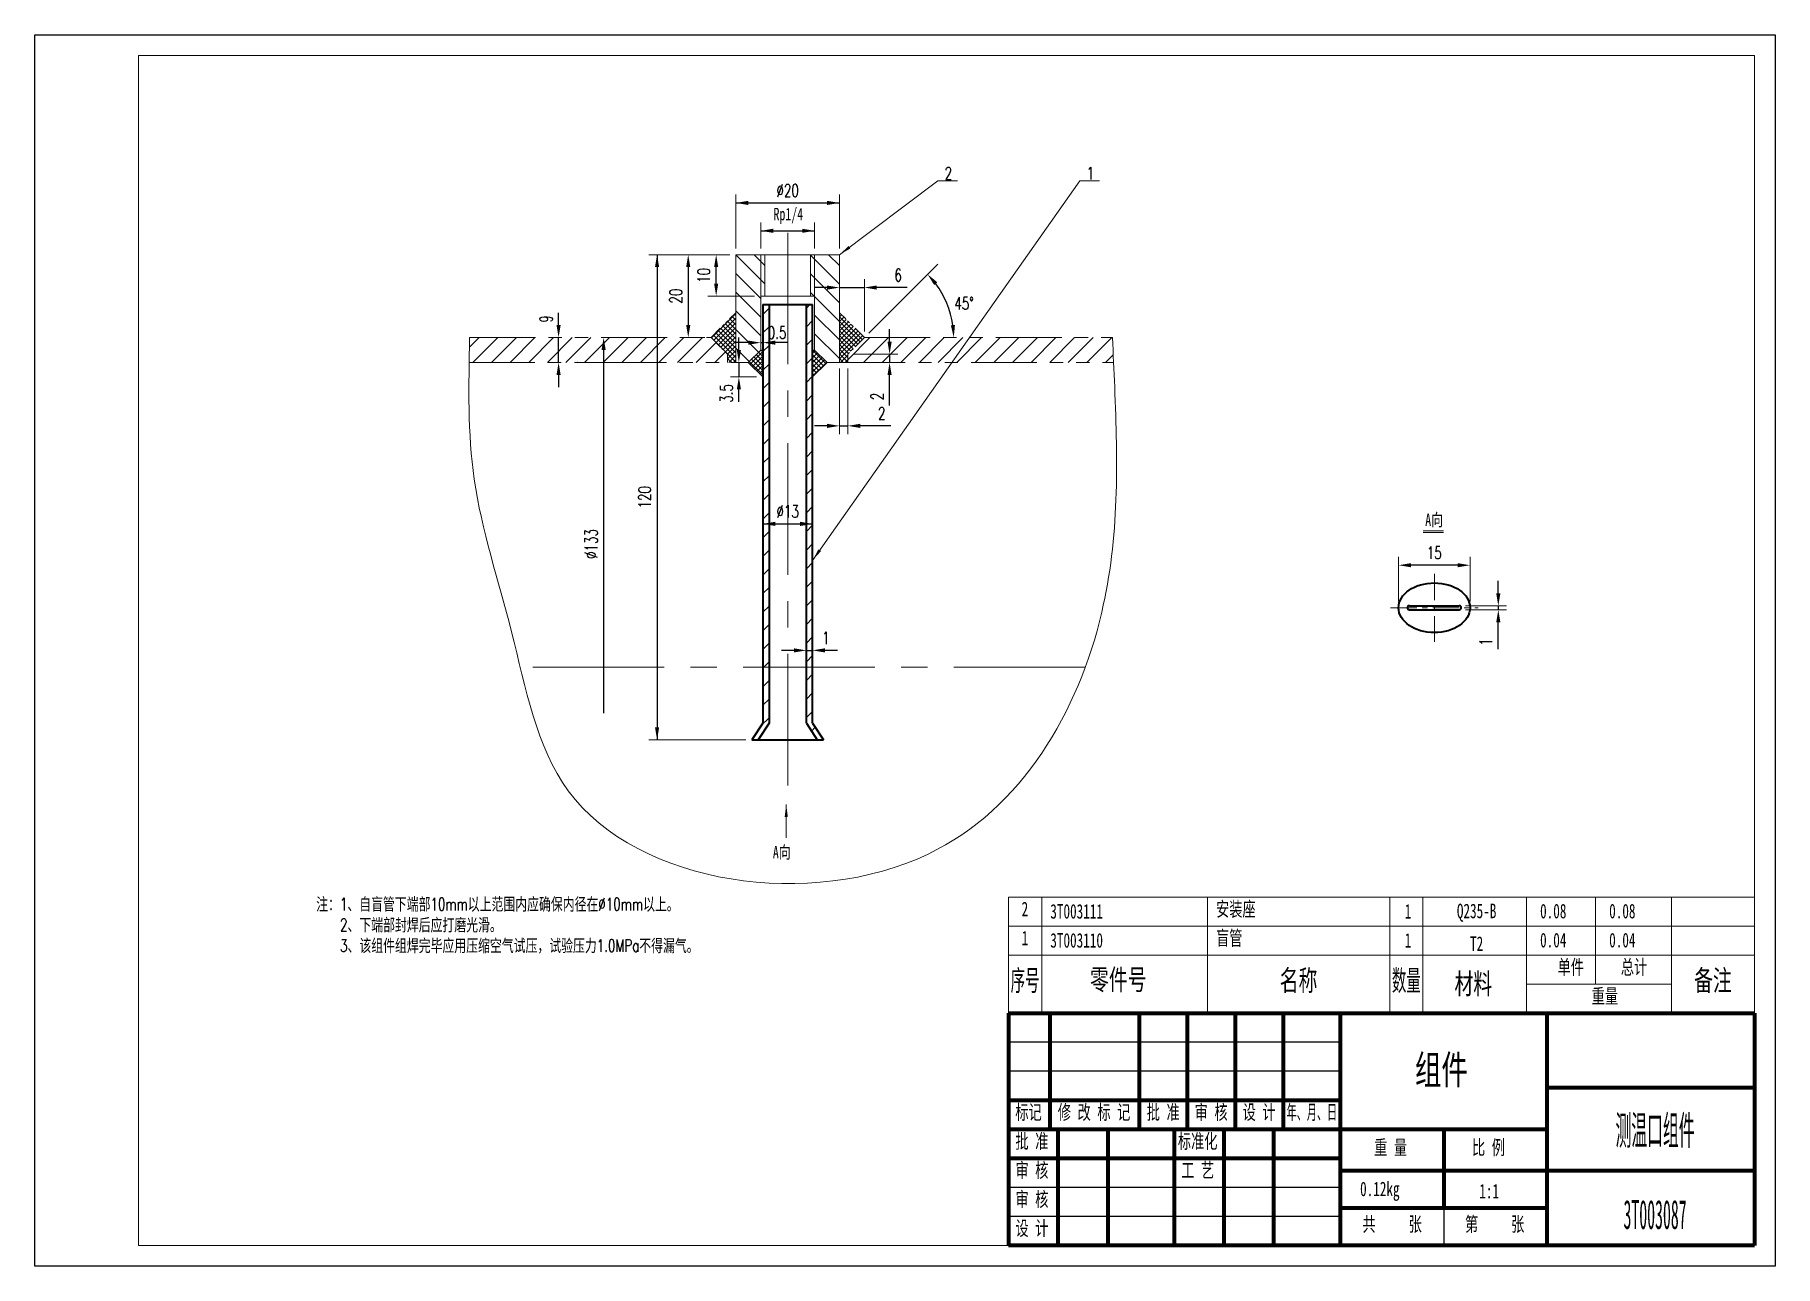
# Model space of a CAD drawing. Header units: millimetres. Extents: x 0 to 420, y 0 to 297.
import ezdxf

# ---------------------------------------------------------------- set-up
doc = ezdxf.new("R2010")
doc.units = ezdxf.units.MM
doc.header["$PDSIZE"] = -3
for name, pattern in [('CENTER', [50.8, 31.75, -6.35, 6.35, -6.35]), ('EB_DASH', [6, 3, -3]), ('EB_DASHDOT', [39, 30, -3, 3, -3]), ('PHANTOM2', [31.75, 15.875, -3.175, 3.175, -3.175, 3.175, -3.175])]:
    doc.linetypes.add(name, pattern=pattern)
doc.layers.get('0').update_dxf_attribs({"lineweight": 0})
for name, color, linetype, lineweight in [('1', 3, 'Continuous', 9), ('2', 1, 'CENTER', 9), ('双点化线', 9, 'PHANTOM2', 9), ('尺寸线', 4, 'Continuous', 9), ('标注线', 4, 'Continuous', 5), ('点划线', 1, 'EB_DASHDOT', 5), ('粗线', 7, 'Continuous', 15), ('细线', 3, 'Continuous', 5), ('虚线', 2, 'EB_DASH', 5)]:
    doc.layers.add(name, color=color, linetype=linetype, lineweight=lineweight)
doc.layers.add('边框', color=7, linetype='Continuous', lineweight=18, plot=False)
doc.styles.get("Standard").update_dxf_attribs({"font": 'romans.shx', "width": 0.7})
doc.styles.add('TextStyle0', font='', dxfattribs={"width": 0.510669})
doc.styles.add('TextStyle1', font='', dxfattribs={"width": 0.510669})
doc.styles.add('UserTxtStyle4', font='', dxfattribs={"width": 0.667})
doc.styles.add('机械', font='', dxfattribs={"width": 0.4})
doc.styles.add('标准', font='', dxfattribs={"width": 0.667})
doc.styles.get('TextStyle0').set_extended_font_data('宋体')
doc.styles.get('TextStyle1').set_extended_font_data('宋体')
doc.styles.get('UserTxtStyle4').set_extended_font_data('宋体')
doc.styles.get('机械').set_extended_font_data('宋体')
doc.styles.get('标准').set_extended_font_data('宋体')
doc.dimstyles.new('副本标准', dxfattribs={"dimtxt": 3, "dimasz": 3, "dimexe": 2, "dimexo": 1.5, "dimgap": 1, "dimtad": 1, "dimtih": 1, "dimtoh": 1, "dimdec": 1, "dimzin": 12, "dimdsep": 46, "dimtxsty": 'Standard', "dimcen": 0, "dimdle": 6, "dimclrd": 256, "dimclre": 256, "dimclrt": 256, "dimadec": 1, "dimazin": 3, "dimtfac": 1, "dimtdec": 1, "dimtmove": 1, "dimatfit": 0, "dimfxl": 0, "dimtolj": 1, "dimarcsym": 0})
doc.dimstyles.new('标准', dxfattribs={"dimtxt": 3, "dimasz": 3, "dimexe": 2, "dimexo": 1.5, "dimgap": 1.5, "dimtad": 1, "dimdec": 1, "dimzin": 12, "dimdsep": 46, "dimtxsty": 'Standard', "dimcen": 0, "dimdle": 6, "dimclrd": 256, "dimclre": 256, "dimclrt": 256, "dimadec": 1, "dimazin": 3, "dimtfac": 1, "dimtdec": 1, "dimtmove": 0, "dimatfit": 0, "dimfxl": 0, "dimtolj": 1, "dimarcsym": 0})

# ---------------------------------------------------------------- blocks, each defined once
blk = doc.blocks.new('*X41')
at = {"layer": '尺寸线', "linetype": 'ByBlock'}
for points in [[(194.19, 236.04), (191.19, 235.54), (191.19, 236.54)], [(200.19, 236.04), (203.19, 235.54), (203.19, 236.54)]]:
    blk.add_hatch(color=256, dxfattribs=at).paths.add_polyline_path(points, flags=0)
at = {"layer": '尺寸线', "linetype": 'ByBlock', "lineweight": -2}
for p, q in [((194.19, 243.97), (194.19, 243.97)), ((191.19, 236.04), (188.19, 236.04)), ((194.19, 236.04), (200.19, 236.04)), ((210.49, 236.04), (203.19, 236.04))]:
    blk.add_line(p, q, dxfattribs=at)
at = {"layer": '尺寸线', "linetype": 'ByBlock'}
for p, q in [((194.19, 242.47), (194.19, 234.04)), ((200.19, 225.48), (200.19, 238.04))]:
    blk.add_line(p, q, dxfattribs=at)
at = {"layer": '尺寸线', "linetype": 'ByBlock', "insert": (208.34, 239.04), "char_height": 3, "width": 2.1, "attachment_point": 5}
blk.add_mtext('6', dxfattribs=at)
blk = doc.blocks.new('*X42')
at = {"layer": '尺寸线', "linetype": 'ByBlock'}
for points in [[(206.28, 219.98), (205.78, 222.98), (206.78, 222.98)], [(206.28, 217.98), (205.78, 214.98), (206.78, 214.98)]]:
    blk.add_hatch(color=256, dxfattribs=at).paths.add_polyline_path(points, flags=0)
at = {"layer": '尺寸线', "linetype": 'ByBlock', "lineweight": -2}
for p, q in [((206.28, 222.98), (206.28, 225.98)), ((196.19, 219.98), (196.19, 219.98)), ((206.28, 219.98), (206.28, 217.98)), ((206.28, 207.58), (206.28, 214.98))]:
    blk.add_line(p, q, dxfattribs=at)
at = {"layer": '尺寸线', "linetype": 'ByBlock'}
for p, q in [((197.69, 219.98), (208.28, 219.98)), ((197.69, 217.98), (208.28, 217.98))]:
    blk.add_line(p, q, dxfattribs=at)
at = {"layer": '尺寸线', "linetype": 'ByBlock', "insert": (203.28, 209.78), "char_height": 3, "width": 6, "attachment_point": 5, "rotation": 90}
blk.add_mtext('2', dxfattribs=at)
blk = doc.blocks.new('*X43')
at = {"layer": '尺寸线', "linetype": 'ByBlock'}
for points in [[(194.19, 202.68), (191.19, 202.18), (191.19, 203.18)], [(196.19, 202.68), (199.19, 202.18), (199.19, 203.18)]]:
    blk.add_hatch(color=256, dxfattribs=at).paths.add_polyline_path(points, flags=0)
at = {"layer": '尺寸线', "linetype": 'ByBlock', "lineweight": -2}
for p, q in [((194.19, 217.98), (194.19, 217.98)), ((191.19, 202.68), (188.19, 202.68)), ((194.19, 202.68), (196.19, 202.68)), ((206.59, 202.68), (199.19, 202.68))]:
    blk.add_line(p, q, dxfattribs=at)
at = {"layer": '尺寸线', "linetype": 'ByBlock'}
for p, q in [((194.19, 216.48), (194.19, 200.68)), ((196.19, 216.48), (196.19, 200.68))]:
    blk.add_line(p, q, dxfattribs=at)
at = {"layer": '尺寸线', "linetype": 'ByBlock', "insert": (204.39, 205.68), "char_height": 3, "width": 2.1, "attachment_point": 5}
blk.add_mtext('2', dxfattribs=at)
blk = doc.blocks.new('*X44')
at = {"layer": '尺寸线', "linetype": 'ByBlock'}
for points in [[(215.45, 239.24), (217.8, 237.31), (217.04, 236.65)], [(221.77, 223.98), (221.07, 226.94), (222.06, 227.01)]]:
    blk.add_hatch(color=256, dxfattribs=at).paths.add_polyline_path(points, flags=0)
blk.add_line((201.25, 225.04), (217.93, 241.72), dxfattribs=at)
at = {"layer": '尺寸线', "linetype": 'ByBlock', "lineweight": -2}
blk.add_arc((200.19, 223.98), 21.58, 7.9719, 37.0281, dxfattribs=at)
at = {"layer": '尺寸线', "linetype": 'ByBlock', "insert": (224.25, 232.24), "char_height": 3, "width": 6.9, "attachment_point": 5}
blk.add_mtext('45%%D', dxfattribs=at)
blk = doc.blocks.new('*X45')
at = {"layer": '尺寸线', "linetype": 'ByBlock'}
for points in [[(175.19, 222.75), (172.19, 222.25), (172.19, 223.25)], [(175.69, 222.75), (178.69, 222.25), (178.69, 223.25)]]:
    blk.add_hatch(color=256, dxfattribs=at).paths.add_polyline_path(points, flags=0)
at = {"layer": '尺寸线', "linetype": 'ByBlock', "lineweight": -2}
for p, q in [((172.19, 222.75), (169.19, 222.75)), ((175.19, 222.75), (175.69, 222.75)), ((181.69, 222.75), (178.69, 222.75)), ((175.19, 220.98), (175.19, 220.98))]:
    blk.add_line(p, q, dxfattribs=at)
at = {"layer": '尺寸线', "linetype": 'ByBlock'}
for p, q in [((175.19, 222.48), (175.19, 224.75)), ((175.69, 222.48), (175.69, 224.75))]:
    blk.add_line(p, q, dxfattribs=at)
at = {"layer": '尺寸线', "linetype": 'ByBlock', "insert": (179.13, 225.17), "char_height": 3, "width": 5.7, "attachment_point": 5}
blk.add_mtext('0.5', dxfattribs=at)
blk = doc.blocks.new('*X46')
at = {"layer": '尺寸线'}
for points in [[(125.9, 226.98), (126.9, 226.98), (126.4, 223.98)], [(125.9, 214.98), (126.9, 214.98), (126.4, 217.98)]]:
    blk.add_hatch(color=256, dxfattribs=at).paths.add_polyline_path(points, flags=0)
at = {"layer": '尺寸线', "lineweight": -2}
for p, q in [((126.4, 226.98), (126.4, 229.98)), ((126.4, 217.98), (126.4, 223.98)), ((126.4, 214.98), (126.4, 211.98))]:
    blk.add_line(p, q, dxfattribs=at)
at = {"layer": '尺寸线'}
for p, q in [((126.9, 223.98), (124.4, 223.98)), ((126.9, 217.98), (124.4, 217.98))]:
    blk.add_line(p, q, dxfattribs=at)
at = {"layer": '尺寸线', "insert": (123.4, 228.48), "char_height": 3, "width": 6, "attachment_point": 5, "rotation": 90}
blk.add_mtext('9', dxfattribs=at)
blk = doc.blocks.new('*X47')
at = {"layer": '尺寸线', "linetype": 'ByBlock'}
for points in [[(186.19, 148.53), (183.19, 148.03), (183.19, 149.03)], [(187.69, 148.53), (190.69, 148.03), (190.69, 149.03)]]:
    blk.add_hatch(color=256, dxfattribs=at).paths.add_polyline_path(points, flags=0)
at = {"layer": '尺寸线', "linetype": 'ByBlock', "lineweight": -2}
for p, q in [((183.19, 148.53), (180.19, 148.53)), ((186.19, 150.74), (186.19, 150.74)), ((186.19, 148.53), (187.69, 148.53)), ((193.69, 148.53), (190.69, 148.53))]:
    blk.add_line(p, q, dxfattribs=at)
at = {"layer": '尺寸线', "linetype": 'ByBlock'}
for p, q in [((186.19, 149.24), (186.19, 146.53)), ((187.69, 149.24), (187.69, 146.53))]:
    blk.add_line(p, q, dxfattribs=at)
at = {"layer": '尺寸线', "linetype": 'ByBlock', "insert": (190.92, 151.53), "char_height": 3, "width": 1.2, "attachment_point": 5}
blk.add_mtext('1', dxfattribs=at)
blk = doc.blocks.new('*X48')
at = {"layer": '尺寸线', "linetype": 'ByBlock'}
for points in [[(175.19, 249.73), (178.19, 249.23), (178.19, 250.23)], [(188.19, 249.73), (185.19, 249.23), (185.19, 250.23)]]:
    blk.add_hatch(color=256, dxfattribs=at).paths.add_polyline_path(points, flags=0)
for p, q in [((175.19, 245.47), (175.19, 251.73)), ((188.19, 245.47), (188.19, 251.73))]:
    blk.add_line(p, q, dxfattribs=at)
at = {"layer": '尺寸线', "linetype": 'ByBlock', "lineweight": -2}
for p, q in [((175.19, 249.73), (188.19, 249.73)), ((175.19, 243.97), (175.19, 243.97))]:
    blk.add_line(p, q, dxfattribs=at)
at = {"layer": '尺寸线', "linetype": 'ByBlock', "insert": (181.85, 253.34), "char_height": 3, "width": 14.5133, "attachment_point": 5}
blk.add_mtext('{\\fSimSun|b0|i0|c119|p8;Rp1/4}', dxfattribs=at)
blk = doc.blocks.new('*X49')
at = {"layer": '尺寸线', "linetype": 'ByBlock'}
for points in [[(169.19, 256.46), (172.19, 255.96), (172.19, 256.96)], [(194.19, 256.46), (191.19, 255.96), (191.19, 256.96)]]:
    blk.add_hatch(color=256, dxfattribs=at).paths.add_polyline_path(points, flags=0)
for p, q in [((169.19, 245.47), (169.19, 258.46)), ((194.19, 245.47), (194.19, 258.46))]:
    blk.add_line(p, q, dxfattribs=at)
at = {"layer": '尺寸线', "linetype": 'ByBlock', "lineweight": -2}
for p, q in [((169.19, 256.46), (194.19, 256.46)), ((169.19, 243.97), (169.19, 243.97))]:
    blk.add_line(p, q, dxfattribs=at)
at = {"layer": '尺寸线', "linetype": 'ByBlock', "insert": (181.69, 259.46), "char_height": 3, "width": 9.3, "attachment_point": 5}
blk.add_mtext('%%C20', dxfattribs=at)
blk = doc.blocks.new('*X50')
at = {"layer": '尺寸线', "linetype": 'ByBlock'}
for points in [[(164.43, 243.97), (164.93, 240.97), (163.93, 240.97)], [(164.43, 233.97), (164.93, 236.97), (163.93, 236.97)]]:
    blk.add_hatch(color=256, dxfattribs=at).paths.add_polyline_path(points, flags=0)
for p, q in [((167.69, 243.97), (162.43, 243.97)), ((173.69, 233.97), (162.43, 233.97))]:
    blk.add_line(p, q, dxfattribs=at)
at = {"layer": '尺寸线', "linetype": 'ByBlock', "lineweight": -2}
blk.add_line((164.43, 236.97), (164.43, 240.97), dxfattribs=at)
at = {"layer": '尺寸线', "linetype": 'ByBlock', "insert": (161.43, 238.97), "char_height": 3, "width": 6, "attachment_point": 5, "rotation": 90}
blk.add_mtext('10', dxfattribs=at)
blk = doc.blocks.new('*X51')
at = {"layer": '尺寸线', "linetype": 'Continuous'}
blk.add_hatch(color=256, dxfattribs=at).paths.add_polyline_path([(194.19, 243.97), (196.37, 246.07), (196.82, 245.47)], flags=0)
for p, q in [((194.19, 243.97), (217.94, 261.77)), ((217.94, 261.77), (222.69, 261.77))]:
    blk.add_line(p, q, dxfattribs=at)
at = {"layer": '尺寸线'}
blk.add_line((222.69, 261.77), (222.69, 261.77), dxfattribs=at)
blk = doc.blocks.new('*X52')
at = {"layer": '尺寸线', "linetype": 'Continuous'}
blk.add_hatch(color=256, dxfattribs=at).paths.add_polyline_path([(187.69, 170.23), (189.11, 172.9), (189.73, 172.47)], flags=0)
for p, q in [((187.69, 170.23), (252.19, 261.77)), ((252.19, 261.77), (256.94, 261.77))]:
    blk.add_line(p, q, dxfattribs=at)
at = {"layer": '尺寸线'}
blk.add_line((256.94, 261.77), (256.94, 261.77), dxfattribs=at)
blk = doc.blocks.new('*X53')
at = {"layer": '尺寸线', "linetype": 'ByBlock'}
for points in [[(150.17, 243.97), (149.67, 240.97), (150.67, 240.97)], [(150.17, 126.97), (149.67, 129.97), (150.67, 129.97)]]:
    blk.add_hatch(color=256, dxfattribs=at).paths.add_polyline_path(points, flags=0)
for p, q in [((167.69, 243.97), (148.17, 243.97)), ((171.57, 126.97), (148.17, 126.97))]:
    blk.add_line(p, q, dxfattribs=at)
at = {"layer": '尺寸线', "linetype": 'ByBlock', "lineweight": -2}
for p, q in [((150.17, 243.97), (150.17, 126.97)), ((169.19, 243.97), (169.19, 243.97))]:
    blk.add_line(p, q, dxfattribs=at)
at = {"layer": '尺寸线', "linetype": 'ByBlock', "insert": (147.17, 185.47), "char_height": 3, "width": 7.2, "attachment_point": 5, "rotation": 90}
blk.add_mtext('120', dxfattribs=at)
blk = doc.blocks.new('*X54')
at = {"layer": '尺寸线', "linetype": 'ByBlock'}
for points in [[(169.91, 217.98), (169.41, 220.98), (170.41, 220.98)], [(169.91, 214.48), (169.41, 211.48), (170.41, 211.48)]]:
    blk.add_hatch(color=256, dxfattribs=at).paths.add_polyline_path(points, flags=0)
at = {"layer": '尺寸线', "linetype": 'ByBlock', "lineweight": -2}
for p, q in [((169.91, 220.98), (169.91, 223.98)), ((169.91, 217.98), (169.91, 214.48)), ((172.19, 217.98), (172.19, 217.98)), ((169.91, 208.48), (169.91, 211.48))]:
    blk.add_line(p, q, dxfattribs=at)
at = {"layer": '尺寸线', "linetype": 'ByBlock'}
for p, q in [((170.69, 217.98), (167.91, 217.98)), ((174.19, 214.48), (167.91, 214.48))]:
    blk.add_line(p, q, dxfattribs=at)
at = {"layer": '尺寸线', "linetype": 'ByBlock', "insert": (166.91, 210.52), "char_height": 3, "width": 6, "attachment_point": 5, "rotation": 90}
blk.add_mtext('3.5', dxfattribs=at)
blk = doc.blocks.new('*X55')
at = {"layer": '尺寸线', "linetype": 'ByBlock'}
for points in [[(175.69, 179.04), (178.69, 178.54), (178.69, 179.54)], [(187.69, 179.04), (184.69, 178.54), (184.69, 179.54)]]:
    blk.add_hatch(color=256, dxfattribs=at).paths.add_polyline_path(points, flags=0)
at = {"layer": '尺寸线', "linetype": 'ByBlock', "lineweight": -2}
for p, q in [((175.69, 182.59), (175.69, 182.59)), ((175.69, 179.04), (187.69, 179.04))]:
    blk.add_line(p, q, dxfattribs=at)
at = {"layer": '尺寸线', "linetype": 'ByBlock'}
for p, q in [((175.69, 181.09), (175.69, 177.04)), ((187.69, 181.09), (187.69, 177.04))]:
    blk.add_line(p, q, dxfattribs=at)
at = {"layer": '尺寸线', "linetype": 'ByBlock', "insert": (181.69, 182.04), "char_height": 3, "width": 8.1, "attachment_point": 5}
blk.add_mtext('%%C13', dxfattribs=at)
blk = doc.blocks.new('*X56')
at = {"layer": '尺寸线', "linetype": 'ByBlock'}
for points in [[(353.18, 159.31), (352.68, 162.31), (353.68, 162.31)], [(353.18, 158.31), (352.68, 155.31), (353.68, 155.31)]]:
    blk.add_hatch(color=256, dxfattribs=at).paths.add_polyline_path(points, flags=0)
at = {"layer": '尺寸线', "linetype": 'ByBlock', "lineweight": -2}
for p, q in [((353.18, 162.31), (353.18, 165.31)), ((343.74, 159.31), (343.74, 159.31)), ((353.18, 159.31), (353.18, 158.31)), ((353.18, 148.81), (353.18, 155.31))]:
    blk.add_line(p, q, dxfattribs=at)
at = {"layer": '尺寸线', "linetype": 'ByBlock'}
for p, q in [((345.24, 159.31), (355.18, 159.31)), ((345.24, 158.31), (355.18, 158.31))]:
    blk.add_line(p, q, dxfattribs=at)
at = {"layer": '尺寸线', "linetype": 'ByBlock', "insert": (350.18, 150.56), "char_height": 3, "width": 6, "attachment_point": 5, "rotation": 90}
blk.add_mtext('1', dxfattribs=at)
blk = doc.blocks.new('*X57')
at = {"layer": '尺寸线', "linetype": 'ByBlock'}
for points in [[(329.12, 169.07), (332.12, 169.57), (332.12, 168.57)], [(346.36, 169.07), (343.36, 169.57), (343.36, 168.57)]]:
    blk.add_hatch(color=256, dxfattribs=at).paths.add_polyline_path(points, flags=0)
for p, q in [((329.12, 160.28), (329.12, 171.07)), ((346.36, 160.28), (346.36, 171.07))]:
    blk.add_line(p, q, dxfattribs=at)
at = {"layer": '尺寸线', "linetype": 'ByBlock', "lineweight": -2}
blk.add_line((343.36, 169.07), (332.12, 169.07), dxfattribs=at)
at = {"layer": '尺寸线', "linetype": 'ByBlock', "insert": (337.74, 172.07), "char_height": 3, "width": 3.9, "attachment_point": 5}
blk.add_mtext('15', dxfattribs=at)
blk = doc.blocks.new('*X58')
at = {"layer": '尺寸线', "linetype": 'Continuous'}
blk.add_hatch(color=256, dxfattribs=at).paths.add_polyline_path([(181.34, 111.38), (181.72, 108.38), (180.97, 108.38)], flags=0)
blk.add_line((181.34, 111.38), (181.34, 103.28), dxfattribs=at)
at = {"layer": '尺寸线'}
blk.add_line((181.34, 103.28), (181.34, 103.28), dxfattribs=at)
blk = doc.blocks.new('*X59')
at = {"layer": '尺寸线', "linetype": 'ByBlock'}
for points in [[(157.69, 243.97), (157.19, 240.97), (158.19, 240.97)], [(157.69, 223.98), (157.19, 226.98), (158.19, 226.98)]]:
    blk.add_hatch(color=256, dxfattribs=at).paths.add_polyline_path(points, flags=0)
for p, q in [((167.69, 243.97), (155.69, 243.97)), ((161.69, 223.98), (155.69, 223.98))]:
    blk.add_line(p, q, dxfattribs=at)
at = {"layer": '尺寸线', "linetype": 'ByBlock', "lineweight": -2}
blk.add_line((157.69, 240.97), (157.69, 226.98), dxfattribs=at)
at = {"layer": '尺寸线', "linetype": 'ByBlock', "insert": (154.69, 233.98), "char_height": 3, "width": 6, "attachment_point": 5, "rotation": 90}
blk.add_mtext('20', dxfattribs=at)

msp = doc.modelspace()

# ---------------------------------------------------------------- hatches: boundary and pattern name
at = {"layer": '尺寸线'}
h = msp.add_hatch(dxfattribs=at)
h.set_pattern_fill('ANSI31', color=256, style=0, pattern_type=0)
h.set_pattern_definition([(135, (0, 0), (-2.245064, -2.245064), [])])
h.paths.add_polyline_path([(172.19, 217.98), (175.19, 220.98), (175.19, 233.97), (175.19, 243.97), (169.19, 243.97), (169.19, 217.98)], flags=0)
h.paths.add_polyline_path([(194.19, 217.98), (194.19, 243.97), (188.19, 243.97), (188.19, 233.97), (188.19, 220.98), (191.19, 217.98)], flags=0)
h.paths.add_polyline_path([(188.19, 233.97), (188.19, 243.97), (187.19, 243.97), (187.19, 233.97)], flags=0)
h.paths.add_polyline_path([(176.19, 233.97), (176.19, 243.97), (175.19, 243.97), (175.19, 233.97)], flags=0)
h = msp.add_hatch(dxfattribs=at)
h.set_pattern_fill('ANSI31', color=256, style=0, pattern_type=0)
h.paths.add_polyline_path([(174.57, 126.97), (177.19, 130.99), (177.19, 231.97), (175.69, 231.97), (175.69, 130.99), (173.07, 126.97)], flags=0)
h.paths.add_polyline_path([(190.32, 126.97), (187.69, 130.99), (187.69, 231.97), (186.19, 231.97), (186.19, 130.99), (188.82, 126.97)], flags=0)
h = msp.add_hatch(dxfattribs=at)
h.set_pattern_fill('ANSI37', color=256, scale=0.25, style=0)
h.paths.add_polyline_path([(169.19, 217.98), (169.19, 229.98), (163.19, 223.98), (167.19, 219.98), (167.19, 217.98)], flags=0)
h.paths.add_polyline_path([(196.19, 217.98), (196.19, 219.98), (200.19, 223.98), (194.19, 229.98), (194.19, 217.98)], flags=0)
h = msp.add_hatch(dxfattribs=at)
h.set_pattern_fill('ANSI31', color=256, style=0, pattern_type=0)
edge = h.paths.add_edge_path(flags=0)
edge.add_line((167.19, 217.98), (167.19, 219.98))
edge.add_line((167.19, 219.98), (163.19, 223.98))
edge.add_line((163.19, 223.98), (104.94, 223.98))
edge.add_spline(control_points=[(104.94, 223.98), (104.9, 221.98), (104.86, 219.98), (104.82, 217.98)], knot_values=[0, 0, 0, 0, 6.001187, 6.001187, 6.001187, 6.001187], weights=[1, 1, 1, 1], degree=3, periodic=0)
edge.add_line((104.82, 217.98), (167.19, 217.98))
edge = h.paths.add_edge_path(flags=0)
edge.add_spline(control_points=[(260.35, 217.98), (260.25, 219.98), (260.16, 221.98), (260.06, 223.98)], knot_values=[0, 0, 0, 0, 6.006808, 6.006808, 6.006808, 6.006808], weights=[1, 1, 1, 1], degree=3, periodic=0)
edge.add_line((260.06, 223.98), (200.19, 223.98))
edge.add_line((200.19, 223.98), (196.19, 219.98))
edge.add_line((196.19, 219.98), (196.19, 217.98))
edge.add_line((196.19, 217.98), (260.35, 217.98))
msp.add_hatch(color=256, dxfattribs=at).paths.add_polyline_path([(137.27, 223.98), (136.77, 220.98), (137.77, 220.98)], flags=0)
h = msp.add_hatch(dxfattribs=at)
h.set_pattern_fill('ANSI37', color=256, scale=0.25, style=0)
h.paths.add_polyline_path([(175.69, 214.48), (175.69, 220.98), (175.19, 220.98), (172.19, 217.98)], flags=0)
h.paths.add_polyline_path([(187.69, 214.48), (191.19, 217.98), (188.19, 220.98), (187.69, 220.98)], flags=0)

# ---------------------------------------------------------------- linework, layer by layer
at = {"color": 7}
for p, q in [((169.19, 243.97), (169.19, 217.98)), ((169.19, 243.97), (194.19, 243.97)), ((176.19, 243.97), (176.19, 233.97)), ((187.19, 243.97), (187.19, 233.97)), ((194.19, 243.97), (194.19, 217.98)), ((175.19, 233.97), (188.19, 233.97)), ((175.19, 233.97), (175.19, 220.98)), ((188.19, 233.97), (188.19, 220.98)), ((172.19, 217.98), (175.19, 220.98)), ((175.19, 220.98), (175.69, 220.98)), ((188.19, 220.98), (187.69, 220.98)), ((191.19, 217.98), (188.19, 220.98)), ((169.19, 217.98), (172.19, 217.98)), ((172.19, 217.98), (175.69, 214.48)), ((191.19, 217.98), (187.69, 214.48)), ((194.19, 217.98), (191.19, 217.98))]:
    msp.add_line(p, q, dxfattribs=at)
at = {"color": 7, "linetype": 'Continuous', "lineweight": 35}
for p, q in [((175.69, 231.97), (187.69, 231.97)), ((175.69, 231.97), (175.69, 130.99)), ((177.19, 231.97), (177.19, 130.99)), ((186.19, 130.99), (186.19, 231.97)), ((187.69, 130.99), (187.69, 231.97)), ((331.74, 159.31), (343.74, 159.31)), ((331.74, 158.31), (343.74, 158.31)), ((175.69, 130.99), (173.07, 126.97)), ((177.19, 130.99), (174.57, 126.97)), ((186.19, 130.99), (188.82, 126.97)), ((187.69, 130.99), (190.32, 126.97)), ((173.07, 126.97), (190.32, 126.97))]:
    msp.add_line(p, q, dxfattribs=at)
for centre, start, end in [((331.74, 158.81), 90, 270), ((343.74, 158.81), 270, 90)]:
    msp.add_arc(centre, 0.5, start, end, dxfattribs=at)
msp.add_ellipse((337.74, 158.81), major_axis=(-8.62, 0), ratio=0.695816, dxfattribs=at)
at = {"layer": '1', "color": 7}
for p, q in [((175.19, 243.97), (175.19, 233.97)), ((188.19, 243.97), (188.19, 233.97))]:
    msp.add_line(p, q, dxfattribs=at)
at = {"layer": '2'}
for p, q in [((181.69, 249.28), (181.69, 114.93)), ((253.51, 144.47), (117.14, 144.47))]:
    msp.add_line(p, q, dxfattribs=at)
at = {"layer": '2', "ltscale": 0.2}
for p, q in [((337.75, 166.98), (337.75, 150.57)), ((327.19, 158.78), (348.31, 158.78))]:
    msp.add_line(p, q, dxfattribs=at)
at = {"layer": '双点化线', "color": 7, "ltscale": 0.2}
for p, q in [((163.19, 223.98), (169.19, 229.98)), ((200.19, 223.98), (194.19, 229.98)), ((163.19, 223.98), (167.19, 219.98)), ((200.19, 223.98), (196.19, 219.98)), ((167.19, 219.98), (167.19, 217.98)), ((196.19, 219.98), (196.19, 217.98))]:
    msp.add_line(p, q, dxfattribs=at)
at = {"layer": '双点化线', "color": 7}
for p, q in [((104.94, 223.98), (163.19, 223.98)), ((200.19, 223.98), (260.06, 223.98)), ((104.82, 219.98), (104.86, 219.98)), ((104.82, 217.98), (169.19, 217.98)), ((194.19, 217.98), (260.35, 217.98))]:
    msp.add_line(p, q, dxfattribs=at)
at = {"layer": '尺寸线', "lineweight": -2}
msp.add_line((137.27, 221.15), (137.27, 133.39), dxfattribs=at)
at = {"layer": '尺寸线'}
for p, q in [((132.47, 217.98), (139.27, 217.98)), ((335.01, 177.4), (339.96, 177.4)), ((335.01, 176.94), (339.96, 176.94))]:
    msp.add_line(p, q, dxfattribs=at)
msp.add_open_spline([(104.94, 223.98), (104.7, 212.46), (104.18, 188.19), (116.2, 152.78), (126.27, 94.37), (221.78, 81.33), (262.16, 151.82), (261.28, 197.92), (260.25, 220.02), (260.06, 223.98)], degree=3, knots=[0, 0, 0, 0, 455.116337, 958.86264, 1500.55431, 2673.860087, 3628.743864, 4353.498302, 4511.819381, 4511.819381, 4511.819381, 4511.819381], dxfattribs=at)
msp.add_point((130.97, 217.98), dxfattribs=at)
at = {"layer": '点划线', "linetype": 'Continuous', "lineweight": 25}
for p, q in [((315, 54), (235, 54)), ((315, 47), (235, 47)), ((315, 19), (235, 19)), ((315, 12), (235, 12))]:
    msp.add_line(p, q, dxfattribs=at)
at = {"layer": '粗线'}
for p, q in [((415, 292), (25, 292)), ((25, 292), (25, 5)), ((415, 5), (415, 292)), ((415, 89), (235, 89)), ((415, 89), (235, 89)), ((235, 61), (235, 89)), ((395, 68), (395, 61)), ((25, 5), (415, 5))]:
    msp.add_line(p, q, dxfattribs=at)
at = {"layer": '粗线', "linetype": 'Continuous', "lineweight": 70}
for p, q in [((235, 61), (415, 61)), ((235, 61), (235, 5)), ((245, 33), (245, 61)), ((266.58, 33), (266.58, 61)), ((278.17, 33), (278.17, 61)), ((289.75, 33), (289.75, 61)), ((301.33, 33), (301.33, 61)), ((315, 61), (315, 5)), ((365, 5), (365, 61)), ((415, 61), (415, 5)), ((415, 43), (365, 43)), ((315, 40), (235, 40)), ((365, 33), (235, 33)), ((247, 5), (247, 33)), ((259, 5), (259, 33)), ((275, 5), (275, 33)), ((287, 5), (287, 33)), ((299, 5), (299, 33)), ((340, 33), (340, 14)), ((315, 26), (235, 26)), ((365, 23), (315, 23)), ((415, 23), (365, 23)), ((365, 14), (315, 14)), ((415, 5), (235, 5))]:
    msp.add_line(p, q, dxfattribs=at)
at = {"layer": '细线'}
for p, q in [((243, 61), (243, 89)), ((283, 89), (283, 61)), ((327, 61), (327, 89)), ((335, 61), (335, 89)), ((360, 89), (360, 61)), ((360, 68), (360, 89)), ((376.67, 89), (376.67, 68)), ((376.67, 68), (376.67, 89)), ((395, 89), (395, 68)), ((415, 82), (235, 82)), ((415, 82), (235, 82)), ((415, 75), (235, 75)), ((243, 75), (235, 75)), ((243, 75), (243, 61)), ((283, 61), (283, 75)), ((327, 75), (283, 75)), ((327, 75), (327, 61)), ((335, 75), (327, 75)), ((335, 75), (335, 61)), ((395, 61), (395, 75)), ((415, 75), (395, 75)), ((360, 61), (360, 68)), ((395, 68), (360, 68)), ((360, 68), (376.67, 68)), ((376.67, 68), (395, 68))]:
    msp.add_line(p, q, dxfattribs=at)
at = {"layer": '虚线', "linetype": 'Continuous', "lineweight": 25}
msp.add_line((340, 14), (340, 5), dxfattribs=at)
at = {"layer": '边框', "linetype": 'Continuous', "lineweight": 25}
for p, q in [((0, 0), (0, 297)), ((0, 297), (420, 297)), ((420, 297), (420, 0)), ((420, 0), (0, 0))]:
    msp.add_line(p, q, dxfattribs=at)

# ---------------------------------------------------------------- block references
at = {"layer": '尺寸线'}
for name in ['*X52', '*X51', '*X58']:
    msp.add_blockref(name, (0, 0), dxfattribs=at)

# ---------------------------------------------------------------- texts
at = {"layer": '尺寸线', "char_height": 3, "attachment_point": 1}
for s, insert, width in [('2', (219.58, 265.09), 4.6177), ('1', (253.82, 265.09), 4.6177), ('{\\fSimSun|b0|i0|c119|p8;A}向', (335.54, 181.53), 10.8213), ('{\\fSimSun|b0|i0|c119|p8;A}向', (178.11, 101.35), 10.8213), ('注：{1}、自盲管下端部{10mm}以上范围内应确保内径在{%%C10mm}以上。\\P{    2}、下端部封焊后应打磨光滑。\\P{    3}、该组件组焊完毕应用压缩空气试压，试验压力{1.0MPa}不得漏气。', (67.9, 88.82), 149.2868)]:
    msp.add_mtext(s, dxfattribs=dict(at, insert=insert, width=width))
at = {"layer": '尺寸线', "insert": (134.27, 174.19), "char_height": 3, "width": 10.8, "attachment_point": 5, "rotation": 90}
msp.add_mtext('%%C133', dxfattribs=at)
at = {"layer": '标注线', "attachment_point": 5}
for s, insert, char_height, width, style in [('组件', (339.44, 46.99), 7, 25.3164, '标准'), ('测温口组件', (391.01, 32.41), 7, 41.9378, '机械'), ('0.12kg', (324.59, 18.06), 3.5, 19.4023, '标准'), ('1:1', (350.97, 18.06), 3.5, 8.5339, '标准'), ('3T003087', (391.01, 12.41), 7, 55.5718, '机械')]:
    msp.add_mtext(s, dxfattribs=dict(at, insert=insert, char_height=char_height, width=width, style=style))
at = {"layer": '粗线', "style": 'UserTxtStyle4', "width": 0.667}
msp.add_text('材料', height=5, dxfattribs=at).set_placement((342.61, 65.64))
at = {"layer": '粗线'}
for s, insert, char_height, width, attachment_point, style in [('{\\C7;安装座}', (285.07, 87.9), 3.5, 19.2207, 1, 'UserTxtStyle4'), ('{\\C7;2}', (238.14, 87.9), 3.5, 2.5679, 1, 'UserTxtStyle4'), ('{\\C7;3T003111}', (245.07, 87.34), 3.5, 25.4979, 1, 'UserTxtStyle4'), ('{\\C7;1}', (330.59, 87.34), 3.5, 1.8935, 1, 'UserTxtStyle4'), ('{\\C7;Q235-B}', (347.95, 83.05), 3.5, 19.4801, 8, 'UserTxtStyle4'), ('{\\C7;0.08}', (366.44, 83.84), 3.5, 12.5804, 8, 'UserTxtStyle4'), ('{\\C7;0.08}', (383.11, 83.84), 3.5, 12.5804, 8, 'UserTxtStyle4'), ('{\\C7;1}', (238.14, 80.9), 3.5, 1.8935, 1, 'UserTxtStyle4'), ('{\\C7;3T003110}', (245.07, 80.34), 3.5, 25.8351, 1, 'UserTxtStyle4'), ('{\\C7;盲管}', (285.07, 80.9), 3.5, 12.6322, 1, 'UserTxtStyle4'), ('{\\C7;1}', (330.59, 80.34), 3.5, 1.8935, 1, 'UserTxtStyle4'), ('{\\C7;0.04}', (366.44, 76.84), 3.5, 12.736, 8, 'UserTxtStyle4'), ('{\\C7;0.04}', (383.11, 76.84), 3.5, 12.736, 8, 'UserTxtStyle4'), ('{\\C7;T2}', (347.95, 76.05), 3.5, 6.0438, 8, 'UserTxtStyle4'), ('{\\C7;零件号}', (254.65, 71.63), 5, 27.4582, 1, 'UserTxtStyle4'), ('{\\C7;单件}', (367.49, 73.9), 3.5, 12.6841, 1, 'UserTxtStyle4'), ('{\\C7;总计}', (382.75, 73.9), 3.5, 12.6582, 1, 'UserTxtStyle4'), ('{\\C7;重量}', (375.72, 66.9), 3.5, 12.736, 1, 'UserTxtStyle4'), ('标记', (236.63, 38.9), 3.5, 12.6841, 1, 'UserTxtStyle4'), ('修 改 标 记', (246.88, 38.9), 3.5, 35.9513, 1, 'UserTxtStyle4'), ('批 准', (268.33, 38.9), 3.5, 16.0562, 1, 'UserTxtStyle4'), ('审 核', (279.91, 38.9), 3.5, 15.7449, 1, 'UserTxtStyle4'), ('设 计', (291.49, 38.9), 3.5, 15.9524, 1, 'UserTxtStyle4'), ('年、月、日', (302.1, 38.9), 3.5, 24.288, 1, 'TextStyle1'), ('批 准', (236.65, 31.9), 3.5, 16.0562, 1, 'UserTxtStyle4'), ('标准化', (275.85, 31.9), 3.5, 19.3504, 1, 'UserTxtStyle4'), ('重 量', (323.21, 30.4), 3.5, 16.0562, 1, 'UserTxtStyle4'), ('比 例', (346.84, 30.4), 3.5, 15.0705, 1, 'UserTxtStyle4'), ('审 核', (236.65, 24.9), 3.5, 15.7449, 1, 'UserTxtStyle4'), ('工 艺', (276.65, 24.9), 3.5, 15.8487, 1, 'UserTxtStyle4'), ('审 核', (236.65, 17.9), 3.5, 15.7449, 1, 'UserTxtStyle4'), ('设 计', (236.65, 10.9), 3.5, 15.9524, 1, 'UserTxtStyle4'), ('共     张', (320.41, 11.9), 3.5, 29.3628, 1, 'UserTxtStyle4'), ('第     张', (345.15, 11.9), 3.5, 29.3369, 1, 'UserTxtStyle4')]:
    msp.add_mtext(s, dxfattribs=dict(at, insert=insert, char_height=char_height, width=width, attachment_point=attachment_point, style=style))
at = {"layer": '粗线', "color": 0, "linetype": 'Continuous', "lineweight": 25, "char_height": 5, "attachment_point": 1}
for s, insert, width, style in [('序号', (235.5, 71.43), 13.8164, 'TextStyle0'), ('名称', (300.43, 71.43), 18.009, 'UserTxtStyle4'), ('数量', (327.5, 71.43), 13.9016, 'TextStyle1'), ('备注', (400.43, 71.43), 18.009, 'UserTxtStyle4')]:
    msp.add_mtext(s, dxfattribs=dict(at, insert=insert, width=width, style=style))

# ---------------------------------------------------------------- dimensions: what is measured, and where the dimension line sits
at = {"layer": '尺寸线'}
for base, p1, p2, text, override, picture, middle in [((194.19, 256.46), (169.19, 243.97), (194.19, 243.97), '%%C20', {"dimsah": 1, "dimtmove": 1, "dimtzin": 0}, '*X49', (181.69, 259.46)), ((188.19, 249.73), (175.19, 243.97), (188.19, 243.97), '{\\fSimSun|b0|i0|c134|p2;Rp1/4}', {"dimsah": 1, "dimtmove": 1, "dimtzin": 0}, '*X48', (181.85, 252.73)), ((175.69, 222.75), (175.19, 220.98), (175.69, 220.98), '0.5', {"dimsah": 1, "dimtmove": 1, "dimtzin": 0}, '*X45', (179.13, 225.75)), ((187.69, 179.04), (175.69, 182.59), (187.69, 182.59), '%%C13', {"dimsah": 1, "dimtmove": 1, "dimatfit": 3, "dimtzin": 0}, '*X55', (181.69, 182.04)), ((187.69, 148.53), (186.19, 150.74), (187.69, 150.74), '1', {"dimsah": 1, "dimtmove": 1, "dimtzin": 0}, '*X47', (190.92, 151.53))]:
    dim = msp.add_linear_dim(base=base, p1=p1, p2=p2, text=text, dimstyle='标准', override=override, dxfattribs=at)
    dim.commit()
    dim.dimension.update_dxf_attribs({"geometry": picture, "text_midpoint": middle, "dimtype": 160})
for base, p1, p2, text, override, picture, middle in [((150.17, 126.97), (169.19, 243.97), (173.07, 126.97), '120', {"dimsah": 1, "dimtmove": 1, "dimatfit": 3, "dimtzin": 0}, '*X53', (147.17, 185.47)), ((126.4, 223.98), (128.4, 217.98), (128.4, 223.98), '9', {"dimsah": 1, "dimtmove": 1, "dimtzin": 0}, '*X46', (123.4, 228.48))]:
    dim = msp.add_linear_dim(base=base, p1=p1, p2=p2, angle=90, text=text, dimstyle='标准', override=override, dxfattribs=at)
    dim.commit()
    dim.dimension.update_dxf_attribs({"geometry": picture, "text_midpoint": middle, "dimtype": 160})
for base, p1, p2, override, picture, middle in [((157.69, 223.98), (169.19, 243.97), (163.19, 223.98), {"dimsah": 1, "dimtmove": 1, "dimatfit": 3, "dimtzin": 0}, '*X59', (154.69, 233.98)), ((164.43, 243.97), (175.19, 233.97), (169.19, 243.97), {"dimsah": 1, "dimtmove": 1, "dimtzin": 0}, '*X50', (161.43, 238.97)), ((169.91, 214.48), (172.19, 217.98), (175.69, 214.48), {"dimsah": 1, "dimtmove": 1, "dimatfit": 3, "dimtzin": 0}, '*X54', (166.91, 210.52))]:
    dim = msp.add_linear_dim(base=base, p1=p1, p2=p2, angle=90, dimstyle='标准', override=override, dxfattribs=at)
    dim.commit()
    dim.dimension.update_dxf_attribs({"geometry": picture, "text_midpoint": middle, "dimtype": 160})
for base, p1, p2, picture, middle in [((200.19, 236.04), (194.19, 243.97), (200.19, 223.98), '*X41', (208.34, 239.04)), ((196.19, 202.68), (194.19, 217.98), (196.19, 217.98), '*X43', (204.39, 205.68))]:
    dim = msp.add_linear_dim(base=base, p1=p1, p2=p2, dimstyle='标准', override={"dimsah": 1, "dimtzin": 0}, dxfattribs=at)
    dim.commit()
    dim.dimension.update_dxf_attribs({"geometry": picture, "text_midpoint": middle})
dim = msp.add_angular_dim_2l(base=(220.6, 230.99), line1=((200.19, 223.98), (196.19, 219.98)), line2=((200.19, 223.98), (260.06, 223.98)), dimstyle='副本标准', override={"dimtad": 0, "dimtih": 1, "dimtoh": 1, "dimsah": 1, "dimtzin": 12}, dxfattribs=at)
dim.commit()
dim.dimension.update_dxf_attribs({"geometry": '*X44', "text_midpoint": (224.25, 232.24)})
for base, p1, p2, override, picture, middle in [((206.28, 217.98), (196.19, 219.98), (196.19, 217.98), {"dimsah": 1, "dimtzin": 0}, '*X42', (203.28, 209.78)), ((353.18, 158.31), (343.74, 159.31), (343.74, 158.31), {"dimsah": 1, "dimatfit": 3, "dimtzin": 0}, '*X56', (350.18, 150.56))]:
    dim = msp.add_linear_dim(base=base, p1=p1, p2=p2, angle=90, dimstyle='标准', override=override, dxfattribs=at)
    dim.commit()
    dim.dimension.update_dxf_attribs({"geometry": picture, "text_midpoint": middle})
dim = msp.add_linear_dim(base=(329.12, 169.07), p1=(346.36, 158.78), p2=(329.12, 158.78), text='15', dimstyle='标准', override={"dimsah": 1, "dimatfit": 3, "dimtzin": 0}, dxfattribs=at)
dim.commit()
dim.dimension.update_dxf_attribs({"geometry": '*X57', "text_midpoint": (337.74, 172.07)})

doc.saveas('drawing.dxf')
